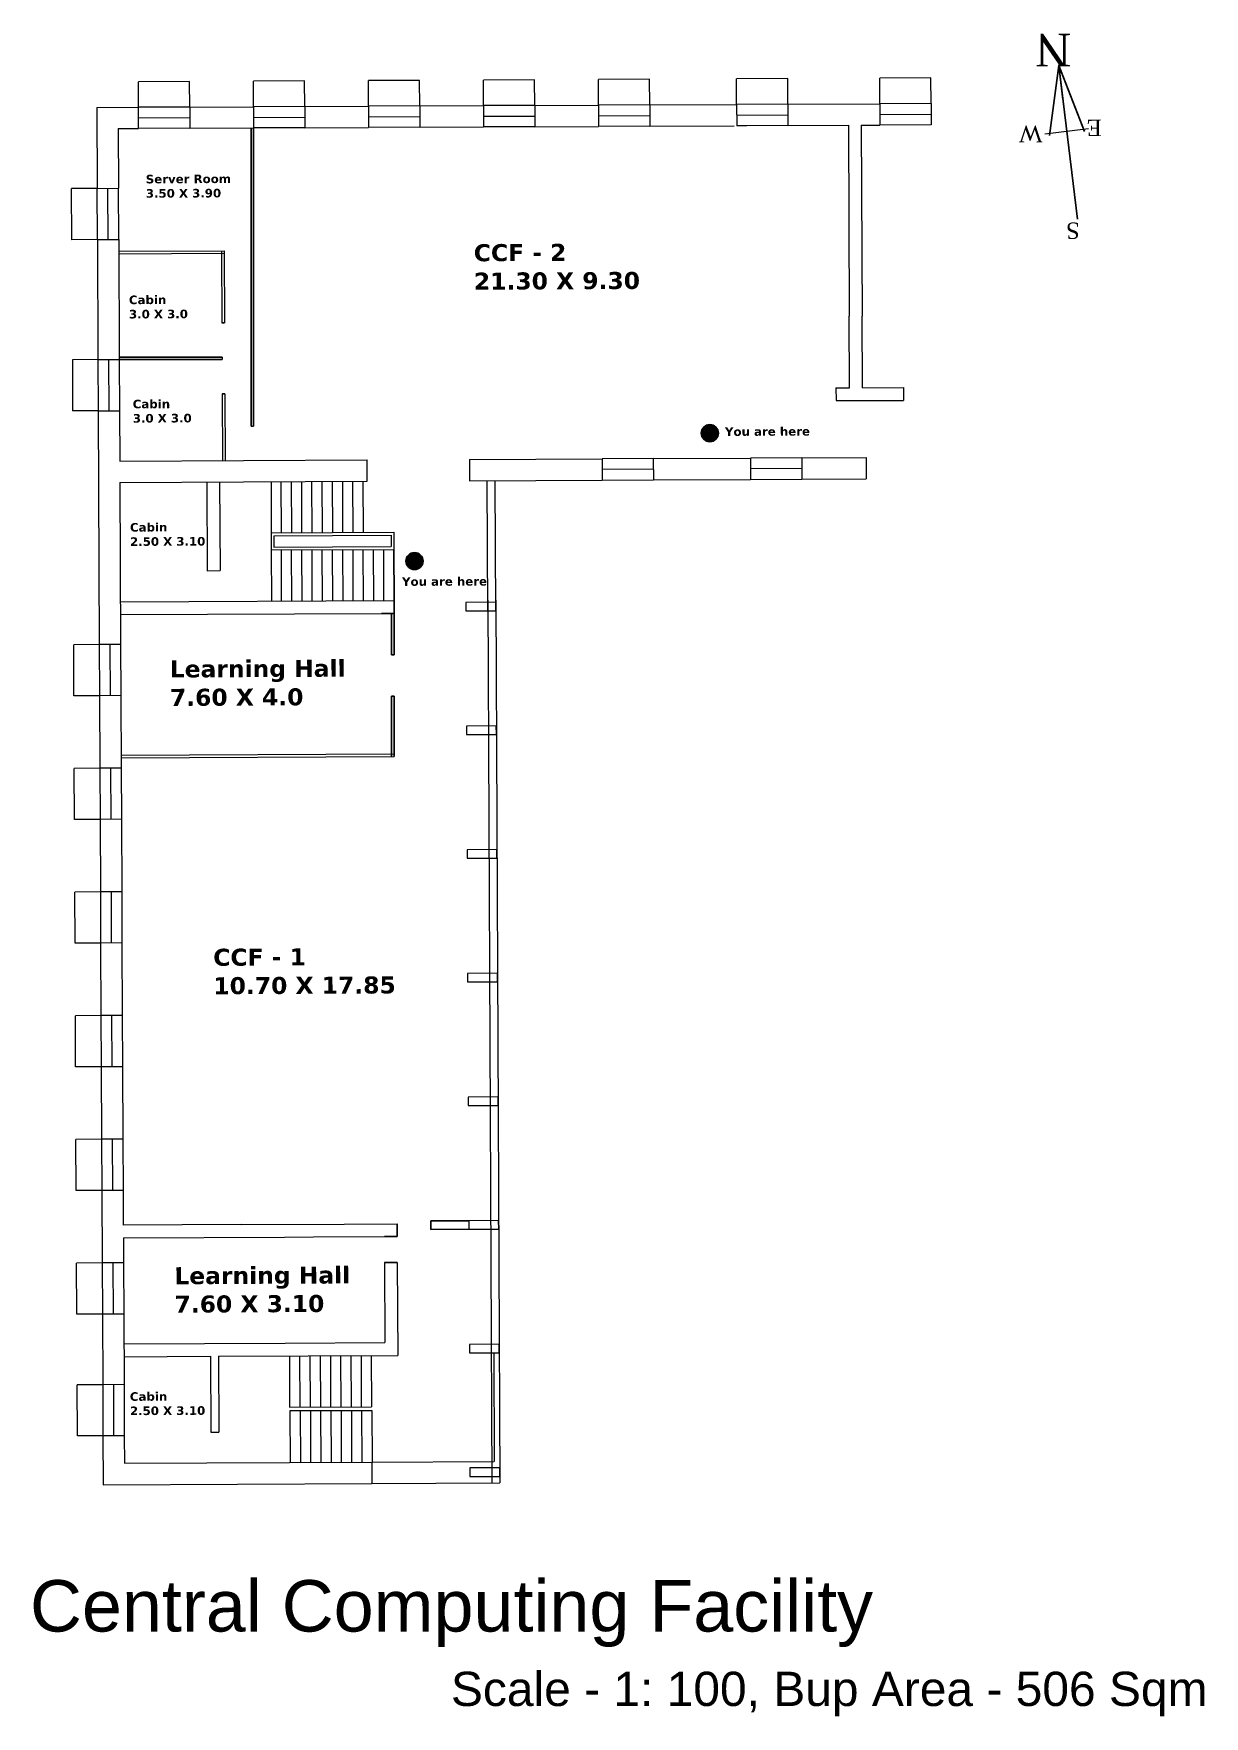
# Model space of a CAD drawing. Header units: inches. Extents: x -16 to 142, y -9 to 168.
# Drawn here: x -16.07 to 18.05, y 118.86 to 167.93 of the extents above; entities outside this region: 1.
import ezdxf

# ---------------------------------------------------------------- set-up
doc = ezdxf.new("R2010")
doc.units = ezdxf.units.IN
doc.header["$MEASUREMENT"] = 0
for name, color, linetype, lineweight in [('TEXT', 7, 'Continuous', 15), ('WALL', 7, 'Continuous', 30), ('window', 7, 'Continuous', 13)]:
    doc.layers.add(name, color=color, linetype=linetype, lineweight=lineweight)
doc.styles.add('LGL', font='')
doc.styles.add('PRASAD', font='arial.ttf')
doc.styles.get('LGL').set_extended_font_data('LithographLight')
doc.dimstyles.get("Standard").update_dxf_attribs({"dimtxt": 0.18, "dimasz": 0.18, "dimexe": 0.18, "dimexo": 0.0625, "dimgap": 0.09, "dimtad": 0, "dimtih": 1, "dimtoh": 1, "dimdec": 4, "dimzin": 0, "dimdsep": 46, "dimtxsty": 'Standard', "dimcen": 0.09, "dimadec": 0, "dimazin": 0, "dimtfac": 1, "dimtdec": 4, "dimtofl": 0, "dimtmove": 0, "dimatfit": 3, "dimfxl": 1, "dimtolj": 1, "dimtzin": 0, "dimarcsym": 0})

msp = doc.modelspace()

# ---------------------------------------------------------------- hatches: boundary and pattern name
for points in [[(3.886, 156.28, 1), (3.386, 156.28, 1)], [(-4.723, 152.55, 1), (-5.223, 152.55, 1)]]:
    msp.add_hatch(color=256).paths.add_polyline_path(points)

# ---------------------------------------------------------------- linework, layer by layer
for p, q in [((-9.736, 165.181), (-9.736, 156.483)), ((-9.661, 165.181), (-9.661, 156.483)), ((-10.583, 159.502), (-10.508, 159.502)), ((-13.578, 158.502), (-10.578, 158.502)), ((-13.578, 158.427), (-10.578, 158.427)), ((-10.573, 157.427), (-10.498, 157.427)), ((-5.563, 151.4), (-5.563, 151.025)), ((-5.934, 151.025), (-5.563, 151.025)), ((-5.638, 151.025), (-5.638, 149.812)), ((-5.563, 151.025), (-5.563, 149.812)), ((-5.638, 149.812), (-5.563, 149.812)), ((-5.638, 148.612), (-5.563, 148.612)), ((-5.638, 148.612), (-5.638, 146.851)), ((-5.563, 148.612), (-5.563, 146.852)), ((-5.477, 133.054), (-5.479, 133.054)), ((-5.476, 132.849), (-5.476, 133.224)), ((-3.39, 133.312), (-4.491, 133.312)), ((-4.491, 133.312), (-4.491, 133.058)), ((-3.389, 133.063), (-4.491, 133.058)), ((-5.849, 132.849), (-5.476, 132.849)), ((-5.846, 132.095), (-5.473, 132.095)), ((-8.603, 127.765), (-6.216, 127.776))]:
    msp.add_line(p, q)
for centre in [(3.636, 156.28), (-4.973, 152.55)]:
    msp.add_circle(centre, 0.25)
at = {"layer": 'window'}
for p, q in [((-11.527, 166.539), (-13.019, 166.532)), ((-13.016, 165.786), (-13.019, 166.532)), ((-11.524, 165.793), (-11.527, 166.539)), ((-8.175, 166.555), (-9.667, 166.548)), ((-9.664, 165.802), (-9.667, 166.548)), ((-8.172, 165.809), (-8.175, 166.555)), ((-4.824, 166.571), (-6.316, 166.564)), ((-6.312, 165.818), (-6.316, 166.564)), ((-4.82, 165.825), (-4.824, 166.571)), ((-1.472, 166.586), (-2.964, 166.579)), ((-2.96, 165.834), (-2.964, 166.579)), ((-1.468, 165.84), (-1.472, 166.586)), ((1.88, 166.602), (0.388, 166.595)), ((0.391, 165.849), (0.388, 166.595)), ((1.883, 165.856), (1.88, 166.602)), ((5.905, 166.621), (4.414, 166.614)), ((4.417, 165.868), (4.414, 166.614)), ((5.909, 165.875), (5.905, 166.621)), ((10.079, 166.641), (8.587, 166.634)), ((8.591, 165.888), (8.587, 166.634)), ((10.083, 165.895), (10.079, 166.641)), ((5.909, 165.875), (4.417, 165.868)), ((5.909, 165.875), (8.591, 165.888)), ((5.909, 165.875), (8.591, 165.888)), ((5.909, 165.875), (8.591, 165.888)), ((5.909, 165.875), (5.912, 165.253)), ((10.083, 165.895), (8.591, 165.888)), ((8.591, 165.888), (8.594, 165.266)), ((10.083, 165.895), (10.086, 165.273)), ((-14.234, 165.781), (-13.016, 165.786)), ((-14.234, 165.781), (-14.223, 163.419)), ((-11.524, 165.793), (-13.016, 165.786)), ((-13.013, 165.165), (-13.016, 165.786)), ((-13.014, 165.476), (-11.522, 165.483)), ((-11.524, 165.793), (-9.664, 165.802)), ((-11.524, 165.793), (-9.664, 165.802)), ((-11.524, 165.793), (-11.521, 165.172)), ((-8.172, 165.809), (-9.664, 165.802)), ((-9.664, 165.802), (-9.661, 165.181)), ((-9.662, 165.491), (-8.17, 165.498)), ((-8.172, 165.809), (-6.312, 165.818)), ((-8.172, 165.809), (-6.312, 165.818)), ((-8.172, 165.809), (-8.169, 165.188)), ((-4.82, 165.825), (-6.312, 165.818)), ((-6.312, 165.818), (-6.309, 165.196)), ((-6.311, 165.507), (-4.819, 165.514)), ((-4.82, 165.825), (-2.96, 165.834)), ((-4.82, 165.825), (-2.96, 165.834)), ((-4.82, 165.825), (-4.817, 165.203)), ((-1.468, 165.84), (-2.96, 165.834)), ((-2.96, 165.834), (-2.957, 165.212)), ((-2.959, 165.523), (-1.467, 165.53)), ((-1.468, 165.84), (0.391, 165.849)), ((-1.468, 165.84), (0.391, 165.849)), ((-1.468, 165.84), (-1.465, 165.219)), ((1.883, 165.856), (0.391, 165.849)), ((0.391, 165.849), (0.394, 165.228)), ((0.393, 165.538), (1.885, 165.545)), ((1.883, 165.856), (4.417, 165.868)), ((1.883, 165.856), (1.886, 165.235)), ((4.417, 165.868), (4.42, 165.246)), ((4.418, 165.557), (5.91, 165.564)), ((8.592, 165.577), (10.084, 165.584)), ((-13.609, 165.162), (-13.013, 165.165)), ((-13.609, 165.162), (-13.601, 163.422)), ((-11.521, 165.172), (-13.013, 165.165)), ((-11.521, 165.172), (-9.661, 165.181)), ((-11.521, 165.172), (-9.661, 165.181)), ((-8.169, 165.188), (-9.661, 165.181)), ((-8.169, 165.188), (-6.309, 165.196)), ((-8.169, 165.188), (-6.309, 165.196)), ((-4.817, 165.203), (-6.309, 165.196)), ((-4.817, 165.203), (-2.957, 165.212)), ((-4.817, 165.203), (-2.957, 165.212)), ((-1.465, 165.219), (-2.957, 165.212)), ((-1.465, 165.219), (0.394, 165.228)), ((-1.465, 165.219), (0.394, 165.228)), ((1.886, 165.235), (0.394, 165.228)), ((1.886, 165.235), (4.343, 165.246)), ((5.912, 165.253), (4.42, 165.246)), ((4.716, 165.248), (4.42, 165.246)), ((5.912, 165.253), (7.675, 165.262)), ((7.675, 165.262), (7.701, 159.692)), ((8.048, 165.263), (8.594, 165.266)), ((8.048, 165.263), (8.074, 159.694)), ((8.197, 165.264), (8.594, 165.266)), ((8.197, 165.264), (8.594, 165.266)), ((10.086, 165.273), (8.594, 165.266)), ((13.405, 165.011), (14.673, 165.164)), ((-14.223, 163.419), (-13.601, 163.422)), ((-13.905, 161.928), (-13.912, 163.42)), ((-13.594, 161.93), (-13.601, 163.422)), ((-14.223, 163.419), (-14.969, 163.415)), ((-14.962, 161.923), (-14.969, 163.415)), ((-14.216, 161.927), (-14.223, 163.419)), ((-14.216, 161.927), (-14.962, 161.923)), ((-14.216, 161.927), (-13.594, 161.93)), ((-14.216, 161.927), (-14.199, 158.426)), ((-13.594, 161.93), (-13.578, 158.429)), ((-13.593, 161.587), (-10.518, 161.601)), ((-13.592, 161.512), (-10.517, 161.526)), ((-10.593, 161.601), (-10.583, 159.502)), ((-10.518, 161.601), (-10.508, 159.502)), ((7.711, 157.603), (7.701, 159.692)), ((8.084, 157.605), (8.074, 159.694)), ((-14.199, 158.426), (-14.945, 158.422)), ((-14.945, 158.422), (-14.938, 156.93)), ((-14.199, 158.426), (-13.578, 158.429)), ((-14.199, 158.426), (-14.192, 156.934)), ((-13.889, 158.427), (-13.882, 156.935)), ((-13.578, 158.429), (-13.571, 156.937)), ((-10.578, 158.502), (-10.578, 158.427)), ((7.313, 157.602), (7.711, 157.603)), ((7.313, 157.602), (7.314, 157.229)), ((8.084, 157.605), (9.282, 157.611)), ((9.282, 157.611), (9.284, 157.238)), ((-10.573, 157.427), (-10.564, 155.479)), ((-10.498, 157.427), (-10.489, 155.479)), ((7.314, 157.229), (9.284, 157.238)), ((-14.192, 156.934), (-14.938, 156.93)), ((-14.192, 156.934), (-13.571, 156.937)), ((-14.192, 156.934), (-14.161, 150.115)), ((-13.571, 156.937), (-13.564, 155.465)), ((-9.736, 156.483), (-9.661, 156.483)), ((-13.564, 155.465), (-6.353, 155.499)), ((-6.35, 154.877), (-6.353, 155.499)), ((-3.369, 155.513), (0.497, 155.531)), ((-3.369, 155.513), (-3.367, 154.891)), ((1.988, 155.538), (0.497, 155.531)), ((0.497, 155.531), (0.5, 154.909)), ((1.99, 155.227), (0.498, 155.22)), ((1.988, 155.538), (4.822, 155.551)), ((1.988, 155.538), (1.991, 154.916)), ((6.314, 155.558), (4.822, 155.551)), ((4.822, 155.551), (4.825, 154.929)), ((6.315, 155.247), (4.823, 155.24)), ((6.314, 155.558), (8.193, 155.567)), ((6.314, 155.558), (6.317, 154.936)), ((8.193, 155.567), (8.195, 154.945)), ((-13.561, 154.843), (-6.35, 154.877)), ((-13.561, 154.843), (-13.539, 150.118)), ((-11.025, 154.855), (-11.013, 152.269)), ((-10.652, 154.857), (-10.64, 152.271)), ((-9.153, 154.864), (-9.146, 153.372)), ((-8.848, 153.373), (-8.855, 154.865)), ((-8.549, 153.375), (-8.556, 154.867)), ((-8.251, 153.376), (-8.258, 154.868)), ((-7.953, 153.378), (-7.96, 154.869)), ((-7.654, 153.379), (-7.661, 154.871)), ((-7.356, 153.38), (-7.363, 154.872)), ((-7.057, 153.382), (-7.064, 154.874)), ((-6.759, 153.383), (-6.766, 154.875)), ((-6.461, 153.385), (-6.468, 154.876)), ((-3.367, 154.891), (0.5, 154.909)), ((-2.833, 151.102), (-2.851, 154.893)), ((-2.603, 151.103), (-2.621, 154.894)), ((0.5, 154.909), (1.991, 154.916)), ((1.991, 154.916), (4.825, 154.929)), ((4.825, 154.929), (6.317, 154.936)), ((6.317, 154.936), (8.195, 154.945)), ((-9.153, 153.372), (-5.573, 153.389)), ((-9.153, 153.372), (-9.151, 152.875)), ((-9.071, 153.291), (-5.653, 153.307)), ((-9.071, 153.291), (-9.07, 152.956)), ((-5.653, 153.307), (-5.652, 152.972)), ((-5.573, 153.389), (-5.57, 152.891)), ((-9.151, 152.875), (-5.57, 152.891)), ((-9.151, 152.875), (-9.144, 151.383)), ((-9.07, 152.956), (-5.652, 152.972)), ((-8.845, 151.384), (-8.852, 152.876)), ((-8.547, 151.386), (-8.554, 152.877)), ((-8.249, 151.387), (-8.256, 152.879)), ((-7.95, 151.388), (-7.957, 152.88)), ((-7.652, 151.39), (-7.659, 152.882)), ((-7.353, 151.391), (-7.36, 152.883)), ((-7.055, 151.393), (-7.062, 152.884)), ((-6.757, 151.394), (-6.764, 152.886)), ((-6.458, 151.395), (-6.465, 152.887)), ((-6.16, 151.397), (-6.167, 152.889)), ((-5.862, 151.398), (-5.869, 152.89)), ((-5.563, 151.4), (-5.57, 152.891)), ((-5.57, 152.891), (-5.563, 151.4)), ((-11.013, 152.269), (-10.64, 152.271)), ((-13.545, 151.362), (-5.563, 151.4)), ((-2.834, 151.412), (-2.714, 125.668)), ((-2.604, 151.413), (-2.484, 125.669)), ((-13.543, 150.989), (-5.934, 151.025)), ((-14.161, 150.115), (-14.906, 150.112)), ((-14.9, 148.62), (-14.906, 150.112)), ((-13.539, 150.118), (-14.161, 150.115)), ((-14.161, 150.115), (-14.154, 148.623)), ((-13.85, 150.117), (-13.843, 148.625)), ((-13.539, 150.118), (-13.532, 148.626)), ((-14.154, 148.623), (-14.9, 148.62)), ((-13.532, 148.626), (-14.154, 148.623)), ((-14.154, 148.623), (-14.144, 146.508)), ((-13.532, 148.626), (-13.522, 146.511)), ((-13.524, 146.889), (-5.563, 146.927)), ((-13.523, 146.814), (-5.563, 146.852)), ((-14.144, 146.508), (-14.89, 146.505)), ((-14.883, 145.013), (-14.89, 146.505)), ((-13.522, 146.511), (-14.144, 146.508)), ((-14.144, 146.508), (-14.137, 145.016)), ((-13.833, 146.51), (-13.826, 145.018)), ((-13.522, 146.511), (-13.515, 145.019)), ((-14.137, 145.016), (-14.883, 145.013)), ((-13.515, 145.019), (-14.137, 145.016)), ((-14.137, 145.016), (-14.127, 142.901)), ((-13.515, 145.019), (-13.505, 142.904)), ((-14.127, 142.901), (-14.873, 142.898)), ((-14.866, 141.406), (-14.873, 142.898)), ((-13.505, 142.904), (-14.127, 142.901)), ((-14.127, 142.901), (-14.12, 141.409)), ((-13.816, 142.903), (-13.809, 141.411)), ((-13.505, 142.904), (-13.498, 141.412)), ((-14.12, 141.409), (-14.866, 141.406)), ((-13.498, 141.412), (-14.12, 141.409)), ((-14.12, 141.409), (-14.11, 139.245)), ((-13.498, 141.412), (-13.488, 139.297)), ((-14.11, 139.294), (-14.856, 139.291)), ((-14.849, 137.799), (-14.856, 139.291)), ((-13.488, 139.297), (-14.11, 139.294)), ((-14.11, 139.294), (-14.103, 137.802)), ((-13.799, 139.296), (-13.792, 137.804)), ((-13.488, 139.297), (-13.481, 137.805)), ((-14.103, 137.802), (-14.849, 137.799)), ((-13.481, 137.805), (-14.103, 137.802)), ((-14.103, 137.802), (-14.093, 135.687)), ((-13.481, 137.805), (-13.471, 135.69)), ((-14.093, 135.687), (-14.839, 135.684)), ((-14.832, 134.192), (-14.839, 135.684)), ((-13.471, 135.69), (-14.093, 135.687)), ((-14.093, 135.687), (-14.086, 134.195)), ((-13.782, 135.689), (-13.775, 134.197)), ((-13.471, 135.69), (-13.464, 134.198)), ((-14.086, 134.195), (-14.832, 134.192)), ((-13.464, 134.198), (-14.086, 134.195)), ((-14.086, 134.195), (-14.076, 132.08)), ((-13.464, 134.198), (-13.46, 133.186)), ((-10.028, 133.202), (-13.46, 133.186)), ((-10.028, 133.202), (-7.026, 133.212)), ((-7.026, 133.216), (-5.476, 133.224)), ((-13.458, 132.813), (-8.759, 132.835)), ((-13.458, 132.813), (-13.455, 132.083)), ((-8.759, 132.835), (-7.92, 132.839)), ((-7.92, 132.839), (-5.849, 132.849)), ((-14.076, 132.08), (-14.822, 132.077)), ((-14.815, 130.585), (-14.822, 132.077)), ((-13.455, 132.083), (-14.076, 132.08)), ((-14.076, 132.08), (-14.069, 130.588)), ((-13.765, 132.082), (-13.758, 130.59)), ((-13.455, 132.083), (-13.448, 130.591)), ((-5.846, 132.095), (-5.835, 129.756)), ((-5.473, 132.095), (-5.46, 129.384)), ((-14.069, 130.588), (-14.815, 130.585)), ((-13.448, 130.591), (-14.069, 130.588)), ((-14.069, 130.588), (-14.06, 128.529)), ((-13.448, 130.591), (-13.438, 128.532)), ((-13.443, 129.72), (-8.744, 129.74)), ((-8.744, 129.742), (-5.835, 129.756)), ((-13.442, 129.347), (-10.914, 129.359)), ((-10.914, 129.359), (-10.904, 127.146)), ((-10.686, 129.36), (-5.46, 129.384)), ((-10.686, 129.36), (-10.675, 127.147)), ((-8.618, 129.37), (-8.611, 127.878)), ((-8.32, 129.371), (-8.313, 127.879)), ((-8.021, 129.372), (-8.014, 127.881)), ((-7.723, 129.374), (-7.716, 127.882)), ((-7.424, 129.375), (-7.418, 127.883)), ((-7.126, 129.377), (-7.119, 127.885)), ((-6.828, 129.378), (-6.821, 127.886)), ((-6.529, 129.379), (-6.522, 127.888)), ((-6.231, 129.381), (-6.224, 127.889)), ((-2.662, 129.46), (-2.647, 126.289)), ((-14.06, 128.529), (-14.805, 128.526)), ((-14.798, 127.034), (-14.805, 128.526)), ((-13.438, 128.532), (-14.06, 128.529)), ((-14.06, 128.529), (-14.053, 127.038)), ((-13.749, 128.531), (-13.742, 127.039)), ((-13.438, 128.532), (-13.431, 127.041)), ((-8.611, 127.878), (-6.224, 127.889)), ((-8.603, 127.765), (-8.597, 126.273)), ((-8.305, 127.766), (-8.298, 126.274)), ((-8.007, 127.767), (-8, 126.276)), ((-7.708, 127.769), (-7.701, 126.277)), ((-7.41, 127.77), (-7.403, 126.278)), ((-7.112, 127.772), (-7.105, 126.28)), ((-6.813, 127.773), (-6.806, 126.281)), ((-6.515, 127.774), (-6.508, 126.283)), ((-6.216, 127.776), (-6.21, 126.284)), ((-10.904, 127.146), (-10.675, 127.147)), ((-14.053, 127.038), (-14.798, 127.034)), ((-13.431, 127.041), (-14.053, 127.038)), ((-14.053, 127.038), (-14.046, 125.614)), ((-13.431, 127.041), (-13.427, 126.239)), ((-13.427, 126.239), (-6.216, 126.273)), ((-6.216, 126.273), (-2.647, 126.289)), ((-6.216, 126.273), (-6.214, 125.651)), ((-14.046, 125.614), (-6.214, 125.651)), ((-6.214, 125.651), (-2.484, 125.669))]:
    msp.add_line(p, q, dxfattribs=at)
for points in [[(-2.604, 151.351), (-3.474, 151.347), (-3.473, 151.099), (-2.603, 151.103)], [(-2.587, 147.744), (-3.457, 147.74), (-3.456, 147.491), (-2.586, 147.496)], [(-2.57, 144.137), (-3.441, 144.133), (-3.439, 143.884), (-2.569, 143.889)], [(-2.553, 140.53), (-3.424, 140.526), (-3.423, 140.277), (-2.552, 140.282)], [(-2.537, 136.923), (-3.407, 136.919), (-3.406, 136.67), (-2.535, 136.674)], [(-2.52, 133.316), (-3.39, 133.312), (-3.389, 133.063), (-2.518, 133.067)], [(-2.503, 129.709), (-3.373, 129.705), (-3.372, 129.456), (-2.502, 129.46)], [(-2.486, 126.106), (-3.356, 126.102), (-3.355, 125.853), (-2.485, 125.857)]]:
    msp.add_lwpolyline(points, close=True, dxfattribs=at)

# ---------------------------------------------------------------- texts
at = {"layer": 'TEXT', "ltscale": 0.5, "attachment_point": 5}
for s, insert, char_height in [('{\\fSwis721 BT|b0|i0|c0|p34;Central Computing Facility}', (-3.893, 121.854), 1.5), ('{\\fSwis721 BT|b0|i0|c0|p34;Scale - 1: 100, Bup Area - 506 Sqm}', (7.116, 119.508), 1), ('{\\fVerdana|b0|i0|c0|p34;\\LMain Building}', (105.96, -3.795), 7.73437)]:
    msp.add_mtext(s, dxfattribs=dict(at, insert=insert, char_height=char_height))
at = {"layer": 'WALL', "insert": (14.418, 161.945), "char_height": 0.47868, "width": 1.20821, "attachment_point": 1, "rotation": 180, "style": 'PRASAD'}
msp.add_mtext('{\\fTimes New Roman|b0|i0|c0|p18;S}', dxfattribs=at)
at = {"layer": 'window', "attachment_point": 1}
for s, insert, char_height, width, rotation, style in [('{\\fTimes New Roman|b0|i0|c0|p18;N}', (14.172, 166.975), 0.95737, 2.41642, 180, 'PRASAD'), ('{\\fTimes New Roman|b0|i0|c0|p18;E}', (15.058, 164.944), 0.47868, 1.20821, 180, 'PRASAD'), ('{\\fTimes New Roman|b0|i0|c0|p18;W}', (13.331, 164.765), 0.47868, 1.20821, 180, 'PRASAD'), ('{\\fVerdana|b1|i0|c0|p34;Server Room\\P3.50 X 3.90}', (-12.806, 163.815), 0.25, 7.71239, 0.2682, 'LGL'), ('{\\fVerdana|b1|i0|c0|p34;CCF - 2\\P21.30 X 9.30}', (-3.246, 161.791), 0.4973, 7.71239, 0.2682, 'LGL'), ('{\\fVerdana|b1|i0|c0|p34;Cabin\\P3.0 X 3.0}', (-13.297, 160.293), 0.25, 7.71239, 0.2682, 'LGL'), ('{\\fVerdana|b1|i0|c0|p34;Cabin\\P3.0 X 3.0}', (-13.186, 157.255), 0.25, 7.71239, 0.2682, 'LGL'), ('{\\fVerdana|b1|i0|c0|p34;You are here}', (4.076, 156.45), 0.25, 7.71239, 0.2682, 'LGL'), ('{\\fVerdana|b1|i0|c0|p34;Cabin\\P2.50 X 3.10}', (-13.266, 153.66), 0.25, 7.71239, 0.2682, 'LGL'), ('{\\fVerdana|b1|i0|c0|p34;You are here}', (-5.337, 152.076), 0.25, 7.71239, 0.2682, 'LGL'), ('{\\fVerdana|b1|i0|c0|p34;Learning Hall\\P7.60 X 4.0}', (-12.106, 149.652), 0.4973, 7.71239, 0.2682, 'LGL'), ('{\\fVerdana|b1|i0|c0|p34;CCF - 1\\P10.70 X 17.85}', (-10.84, 141.243), 0.4973, 7.71239, 0.2682, 'LGL'), ('{\\fVerdana|b1|i0|c0|p34;Learning Hall\\P7.60 X 3.10}', (-11.972, 131.957), 0.4973, 7.71239, 0.2682, 'LGL'), ('{\\fVerdana|b1|i0|c0|p34;Cabin\\P2.50 X 3.10}', (-13.269, 128.309), 0.25, 7.71239, 0.2682, 'LGL')]:
    msp.add_mtext(s, dxfattribs=dict(at, insert=insert, char_height=char_height, width=width, rotation=rotation, style=style))

# ---------------------------------------------------------------- leaders
at = {"layer": 'window'}
msp.add_leader([(13.808, 167.006), (14.348, 162.52)], dimstyle='Standard', override={"dimasz": 2, "dimgap": 1, "dimtad": 0, "dimldrblk": 'Open30'}, dxfattribs=at)

doc.saveas('drawing.dxf')
